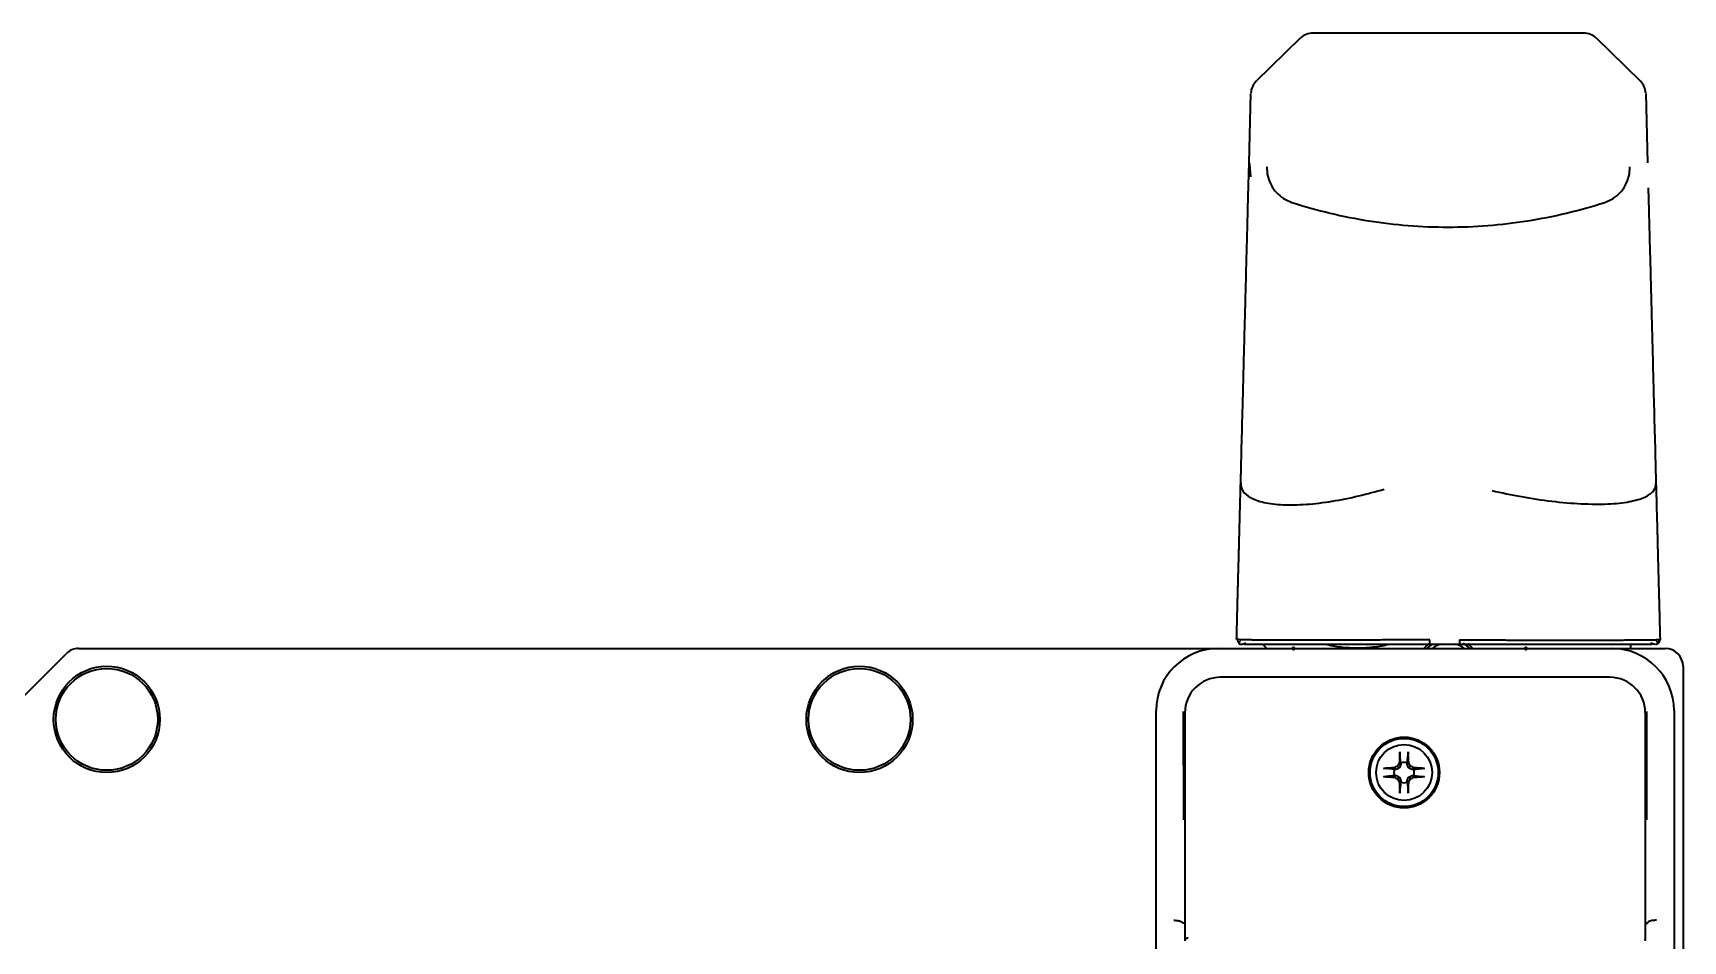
# Model space of a CAD drawing. Extents: x 53 to 4124, y 6244 to 10190.
# Drawn here: x 2777 to 2963.3, y 10087.4 to 10189.9 of the extents above; entities that cross this region are included whole.
import ezdxf

# ---------------------------------------------------------------- set-up
doc = ezdxf.new("R2010")
doc.units = 0
doc.header["$LTSCALE"] = 5
doc.layers.add('1', color=7, linetype='CONTINUOUS', true_color=0xffffff)

msp = doc.modelspace()

# ---------------------------------------------------------------- linework, layer by layer
at = {"layer": '1', "color": 7, "linetype": 'Continuous', "lineweight": 35}
for p, q in [((2915.09, 10184.46), (2920.08, 10189.33)), ((2952.08, 10189.89), (2921.47, 10189.89)), ((2953.47, 10189.33), (2958.46, 10184.46)), ((2914.28, 10175.22), (2914.48, 10183.08)), ((2959.07, 10183.08), (2959.27, 10175.22)), ((2914.35, 10178.1), (2914.35, 10178.16)), ((2959.2, 10178.16), (2959.2, 10178.1)), ((2914.18, 10171.44), (2914.28, 10175.22)), ((2914.31, 10175.15), (2914.28, 10175.22)), ((2913.33, 10139.1), (2913.38, 10141.1)), ((2766.93, 10106.05), (2780.69, 10119.81)), ((2782.1, 10120.39), (2910.77, 10120.39)), ((2910.77, 10120.39), (2955.28, 10120.39)), ((2915.78, 10120.89), (2916.28, 10120.39)), ((2934.7, 10120.89), (2938.04, 10120.89)), ((2955.28, 10120.39), (2961.28, 10120.39)), ((2957.28, 10120.39), (2957.34, 10120.46)), ((2960.17, 10120.89), (2960.18, 10120.89)), ((2963.28, 10118.39), (2963.28, 10052.39)), ((2955.03, 10117.14), (2911.02, 10117.14)), ((2903.78, 10090.85), (2903.78, 10113.39)), ((2906.9, 10101.04), (2906.88, 10113.29)), ((2907.03, 10113.14), (2907.03, 10087.84)), ((2959.03, 10087.84), (2959.03, 10113.14)), ((2959.17, 10113.29), (2959.15, 10101.04)), ((2962.28, 10113.39), (2962.28, 10090.85)), ((2931.43, 10107.48), (2931.31, 10108.41)), ((2932.13, 10107.48), (2932.24, 10108.41)), ((2930.69, 10106.74), (2929.76, 10106.86)), ((2930.86, 10106.74), (2930.67, 10106.93)), ((2931.26, 10106.91), (2931.05, 10107.11)), ((2931.43, 10107.31), (2931.24, 10107.5)), ((2932.12, 10107.31), (2932.31, 10107.5)), ((2932.29, 10106.91), (2932.5, 10107.11)), ((2932.69, 10106.74), (2932.88, 10106.93)), ((2932.87, 10106.74), (2933.79, 10106.86)), ((2930.69, 10106.04), (2929.76, 10105.93)), ((2930.86, 10106.05), (2930.67, 10105.86)), ((2931.26, 10105.87), (2931.05, 10105.67)), ((2931.43, 10105.48), (2931.24, 10105.29)), ((2931.43, 10105.3), (2931.31, 10104.38)), ((2932.12, 10105.48), (2932.31, 10105.29)), ((2932.13, 10105.3), (2932.24, 10104.38)), ((2932.29, 10105.87), (2932.5, 10105.67)), ((2932.69, 10106.05), (2932.88, 10105.86)), ((2932.87, 10106.04), (2933.79, 10105.93)), ((2903.78, 10073.74), (2903.78, 10087.64)), ((2906.9, 10089.39), (2906.78, 10089.39)), ((2906.9, 10089.39), (2906.9, 10089.39)), ((2959.15, 10089.39), (2959.27, 10089.39)), ((2959.15, 10089.39), (2959.15, 10089.39)), ((2962.28, 10087.64), (2962.28, 10073.74)), ((2907.13, 10087.57), (2907.03, 10087.57))]:
    msp.add_line(p, q, dxfattribs=at)
for centre, radius in [((2785.28, 10112.39), 6), ((2785.28, 10112.39), 5.75), ((2870.28, 10112.39), 6), ((2870.28, 10112.39), 5.75), ((2931.78, 10106.39), 4), ((2931.78, 10106.39), 3.85), ((2931.78, 10106.39), 3.16)]:
    msp.add_circle(centre, radius, dxfattribs=at)
for centre, radius, start, end in [((2921.47, 10187.89), 2, 90, 134.25), ((2952.08, 10187.89), 2, 45.75, 90), ((2916.48, 10183.03), 2, 134.25, 178.5), ((2957.07, 10183.03), 2, 1.5, 45.75), ((2782.1, 10118.39), 2, 90, 135), ((2936.78, 10117.89), 3.5, 120.9994, 134.415), ((2936.78, 10117.89), 3.1, 104.5978, 126.2541), ((2936.78, 10117.89), 3.1, 53.7478, 75.4041), ((2936.78, 10117.89), 3.5, 45.5794, 60.9975), ((2961.28, 10118.39), 2, 0, 90), ((2931.78, 10106.39), 1.15, 162.2011, 197.7989), ((2931.78, 10106.39), 1.15, 72.2011, 107.7989), ((2931.78, 10106.39), 1.15, 342.2011, 17.7989), ((2931.78, 10106.39), 1.15, 252.2011, 287.7989)]:
    msp.add_arc(centre, radius, start, end, dxfattribs=at)
for centre, major_axis, ratio, start_param, end_param in [((2910.78, 10113.39), (4.95, -4.95), 0.999695, 2.356347, 3.926839), ((2955.27, 10113.39), (-4.95, -4.95), 0.999695, 2.356347, 3.926839), ((2911.03, 10113.14), (-2.83, 2.83), 0.999695, 5.497939, 7.068431), ((2955.02, 10113.14), (2.83, 2.83), 0.999695, 5.497939, 7.068431), ((2931.48, 10106.4), (0.07, 3.73), 0.072244, 0.900133, 1.272854), ((2932.07, 10106.4), (0.07, -3.73), 0.072244, 1.868738, 2.24146), ((2931.77, 10106.69), (3.73, 0.07), 0.072244, 1.868738, 2.24146), ((2931.52, 10106.95), (3.34, 1.56), 0.094201, 1.665412, 1.782277), ((2931.22, 10106.65), (1.56, 3.34), 0.094201, 1.359315, 1.476181), ((2932.33, 10106.65), (1.56, -3.34), 0.094201, 1.665412, 1.782277), ((2932.03, 10106.95), (3.34, -1.56), 0.094201, 1.359315, 1.476181), ((2931.78, 10106.69), (3.73, -0.07), 0.072244, 0.900133, 1.272854), ((2931.77, 10106.1), (-3.73, 0.07), 0.072244, 0.900133, 1.272854), ((2931.52, 10105.84), (-3.34, 1.56), 0.094201, 1.359315, 1.476181), ((2931.22, 10106.13), (-1.56, 3.34), 0.094201, 1.665412, 1.782277), ((2931.48, 10106.39), (-0.07, 3.73), 0.072244, 1.868738, 2.24146), ((2932.07, 10106.39), (-0.07, -3.73), 0.072244, 0.900133, 1.272854), ((2932.33, 10106.13), (-1.56, -3.34), 0.094201, 1.359315, 1.476181), ((2932.03, 10105.84), (-3.34, -1.56), 0.094201, 1.665412, 1.782277), ((2931.78, 10106.1), (-3.73, -0.07), 0.072244, 1.868738, 2.24146), ((2907.4, 10089.4), (-0.5, -0.002), 0.003694, 5.497774, 6.274445), ((2907.25, 10092.3), (0, -13.75), 0.017453, 5.043175, 5.063661), ((2958.65, 10089.4), (0.5, -0.002), 0.003694, 0.00874, 0.785412), ((2958.8, 10092.3), (0, -13.75), 0.017454, 1.222352, 1.239985), ((2907.32, 10092.31), (-0.2, -13.75), 0.017456, 5.064299, 5.080309), ((2958.73, 10092.3), (0.2, -13.73), 0.017439, 1.203287, 1.216476)]:
    msp.add_ellipse(centre, major_axis=major_axis, ratio=ratio, start_param=start_param, end_param=end_param, dxfattribs=at)
for points, degree, knots in [([(2914.42, 10173.74), (2914.42, 10173.75), (2914.41, 10173.79), (2914.39, 10173.86), (2914.38, 10173.94), (2914.36, 10174.02), (2914.35, 10174.1), (2914.34, 10174.18), (2914.33, 10174.26), (2914.32, 10174.34), (2914.31, 10174.42), (2914.3, 10174.5), (2914.29, 10174.59), (2914.29, 10174.67), (2914.28, 10174.74), (2914.28, 10174.82), (2914.28, 10174.9), (2914.27, 10174.98), (2914.27, 10175.06), (2914.27, 10175.14), (2914.28, 10175.19), (2914.28, 10175.22)], 3, [0, 0, 0, 0, 0.026017, 0.081672, 0.137166, 0.192495, 0.247657, 0.302648, 0.357464, 0.412101, 0.466555, 0.520822, 0.574898, 0.628776, 0.682454, 0.735925, 0.789184, 0.842227, 0.895047, 0.94764, 1, 1, 1, 1]), ([(2959.35, 10172.41), (2959.35, 10172.4), (2959.35, 10172.36), (2959.35, 10172.15), (2959.36, 10171.81), (2959.38, 10171.16), (2959.41, 10169.87), (2959.45, 10168.43), (2959.5, 10166.5), (2959.57, 10164.09), (2959.64, 10161.39), (2959.73, 10157.64), (2959.83, 10153.94), (2959.92, 10150.44), (2960.01, 10147.05), (2960.1, 10143.84), (2960.17, 10140.99), (2960.2, 10139.68), (2960.22, 10139.03)], 3, [0, 0, 0, 0, 0.1, 0.15, 0.2, 0.3, 0.35, 0.4, 0.45, 0.5, 0.55, 0.6, 0.7, 0.75, 0.8, 0.9, 0.95, 1, 1, 1, 1]), ([(2913.38, 10141.1), (2913.4, 10141.77), (2913.45, 10143.83), (2913.54, 10146.92), (2913.62, 10150.16), (2913.68, 10152.63), (2913.75, 10155.16), (2913.82, 10157.75), (2913.89, 10160.34), (2913.95, 10162.83), (2914, 10164.69), (2914.04, 10166.03), (2914.07, 10167.23), (2914.1, 10168.43), (2914.13, 10169.78), (2914.15, 10170.52), (2914.16, 10170.96), (2914.17, 10171.18), (2914.18, 10171.35), (2914.18, 10171.42), (2914.18, 10171.44)], 3, [0, 0, 0, 0, 0.052632, 0.157895, 0.210526, 0.263158, 0.315789, 0.368421, 0.421053, 0.473684, 0.526316, 0.552632, 0.578947, 0.631579, 0.684211, 0.789474, 0.842105, 0.894737, 0.947368, 1, 1, 1, 1]), ([(2919.11, 10170.77), (2921.97, 10169.84), (2926.33, 10168.8), (2932.24, 10168.1), (2936.74, 10167.92), (2941.25, 10168.1), (2947.2, 10168.8), (2951.57, 10169.84), (2954.43, 10170.77)], 3, [0, 0, 0, 0, 0.25, 0.375, 0.5, 0.625, 0.75, 1, 1, 1, 1]), ([(2912.87, 10121.41), (2912.89, 10122.09), (2912.9, 10122.51), (2912.91, 10123.04), (2912.93, 10123.62), (2912.95, 10124.67), (2912.98, 10125.83), (2913.03, 10127.65), (2913.1, 10130.26), (2913.18, 10133.21), (2913.22, 10134.84), (2913.24, 10135.54), (2913.24, 10135.73), (2913.26, 10136.26), (2913.27, 10136.83), (2913.3, 10137.86), (2913.33, 10139.1)], 2, [0, 0, 0, 0.0625, 0.0625, 0.125, 0.125, 0.25, 0.25, 0.5, 0.5, 0.75, 0.78125, 0.8125, 0.8125, 0.875, 0.875, 1, 1, 1]), ([(2913.33, 10139.1), (2913.32, 10138.78), (2913.48, 10138.17), (2914.33, 10137.4), (2915.86, 10136.84), (2918.03, 10136.58), (2920.7, 10136.63), (2923.66, 10136.99), (2926.68, 10137.6), (2928.6, 10138.12), (2929.52, 10138.39)], 3, [0, 0, 0, 0, 0.124982, 0.249985, 0.374989, 0.499992, 0.624995, 0.749998, 0.875001, 1, 1, 1, 1]), ([(2941.72, 10138.22), (2942.78, 10137.98), (2945.01, 10137.52), (2948.47, 10136.99), (2951.85, 10136.7), (2954.88, 10136.67), (2957.34, 10136.94), (2959.08, 10137.46), (2960.05, 10138.17), (2960.23, 10138.74), (2960.22, 10139.03)], 3, [0, 0, 0, 0, 0.124993, 0.249997, 0.375, 0.500003, 0.625007, 0.75001, 0.875013, 1, 1, 1, 1]), ([(2960.22, 10139.03), (2960.25, 10138.12), (2960.28, 10136.81), (2960.29, 10136.27), (2960.32, 10135.2), (2960.34, 10134.64), (2960.39, 10132.68), (2960.45, 10130.24), (2960.51, 10127.84), (2960.57, 10125.82), (2960.6, 10124.69), (2960.63, 10123.61), (2960.64, 10123.01), (2960.65, 10122.51), (2960.66, 10122.24), (2960.68, 10121.68), (2960.68, 10121.41)], 2, [0, 0, 0, 0.125, 0.125, 0.1875, 0.25, 0.25, 0.5, 0.5, 0.75, 0.75, 0.875, 0.875, 0.9375, 0.9375, 0.96875, 1, 1, 1]), ([(2912.96, 10121.4), (2912.96, 10121.37), (2912.97, 10121.31), (2913, 10121.21), (2913.04, 10121.12), (2913.09, 10121.06), (2913.12, 10121.03)], 3, [0, 0, 0, 0, 0.232591, 0.479347, 0.737148, 1, 1, 1, 1]), ([(2934.69, 10121.38), (2933.97, 10121.38), (2933.25, 10121.38), (2931.81, 10121.37), (2931.09, 10121.36), (2930.03, 10121.36), (2929.68, 10121.36), (2928.98, 10121.35), (2928.63, 10121.35), (2927.61, 10121.35), (2926.94, 10121.34), (2925.62, 10121.34), (2924.97, 10121.34), (2923.7, 10121.33), (2923.09, 10121.33), (2921.3, 10121.33), (2920.21, 10121.33), (2918.7, 10121.33), (2918.22, 10121.33), (2917.32, 10121.34), (2916.89, 10121.34), (2916.11, 10121.34), (2915.75, 10121.34), (2915.25, 10121.35), (2915.09, 10121.35), (2914.79, 10121.35), (2914.64, 10121.35), (2914.37, 10121.36), (2914.24, 10121.36), (2914.01, 10121.36), (2913.9, 10121.37), (2913.59, 10121.37), (2913.42, 10121.38), (2913.15, 10121.39), (2913.05, 10121.4), (2912.98, 10121.4), (2912.97, 10121.4), (2912.96, 10121.4)], 3, [0, 0, 0, 0, 0.066297, 0.066297, 0.132593, 0.132593, 0.165741, 0.165741, 0.19889, 0.19889, 0.265186, 0.265186, 0.331483, 0.331483, 0.397779, 0.397779, 0.530372, 0.530372, 0.596669, 0.596669, 0.662965, 0.662965, 0.729262, 0.729262, 0.76241, 0.76241, 0.795558, 0.795558, 0.828706, 0.828706, 0.861855, 0.861855, 0.928151, 0.928151, 0.994448, 0.994448, 1, 1, 1, 1]), ([(2934.7, 10120.89), (2934.7, 10120.89), (2934.7, 10120.9), (2934.7, 10120.95), (2934.69, 10120.99), (2934.69, 10121.08), (2934.69, 10121.14), (2934.69, 10121.26), (2934.69, 10121.33), (2934.69, 10121.38)], 3, [0, 0, 0, 0, 0.25, 0.25, 0.5, 0.5, 0.75, 0.75, 1, 1, 1, 1]), ([(2938.04, 10121.38), (2938.07, 10121.38), (2938.11, 10121.38), (2938.19, 10121.38), (2938.27, 10121.38), (2938.36, 10121.38), (2938.45, 10121.38), (2938.54, 10121.38), (2938.65, 10121.38), (2938.75, 10121.38), (2938.87, 10121.38), (2938.99, 10121.38), (2939.11, 10121.38), (2939.24, 10121.38), (2939.38, 10121.38), (2939.52, 10121.38), (2939.67, 10121.38), (2939.82, 10121.37), (2939.98, 10121.37), (2940.14, 10121.37), (2940.32, 10121.37), (2940.49, 10121.37), (2940.67, 10121.37), (2940.86, 10121.37), (2941.06, 10121.37), (2941.26, 10121.37), (2941.46, 10121.36), (2941.68, 10121.36), (2941.89, 10121.36), (2942.12, 10121.36), (2942.35, 10121.36), (2942.58, 10121.36), (2942.83, 10121.36), (2943.07, 10121.36), (2943.33, 10121.35), (2943.59, 10121.35), (2943.85, 10121.35), (2944.12, 10121.35), (2944.4, 10121.35), (2944.68, 10121.35), (2944.97, 10121.35), (2945.26, 10121.35), (2945.56, 10121.35), (2945.86, 10121.35), (2946.17, 10121.35), (2946.48, 10121.35), (2946.8, 10121.35), (2947.12, 10121.34), (2947.44, 10121.34), (2947.77, 10121.34), (2948.11, 10121.34), (2948.45, 10121.34), (2948.79, 10121.34), (2949.13, 10121.34), (2949.48, 10121.34), (2949.83, 10121.34), (2950.18, 10121.34), (2950.53, 10121.35), (2950.89, 10121.35), (2951.25, 10121.35), (2951.6, 10121.35), (2951.96, 10121.35), (2952.32, 10121.35), (2952.67, 10121.35), (2953.03, 10121.35), (2953.38, 10121.35), (2953.73, 10121.35), (2954.15, 10121.35), (2954.63, 10121.35), (2955.15, 10121.35), (2955.64, 10121.35), (2956.1, 10121.35), (2956.52, 10121.35), (2956.92, 10121.36), (2957.28, 10121.36), (2957.62, 10121.36), (2957.94, 10121.36), (2958.14, 10121.36), (2958.26, 10121.36), (2958.29, 10121.36), (2958.32, 10121.36), (2958.36, 10121.36), (2958.39, 10121.36), (2958.43, 10121.36), (2958.46, 10121.36), (2958.49, 10121.36), (2958.53, 10121.36), (2958.56, 10121.37), (2958.6, 10121.37), (2958.63, 10121.37), (2958.67, 10121.37), (2958.7, 10121.37), (2958.74, 10121.37), (2958.77, 10121.37), (2958.81, 10121.37), (2958.84, 10121.37), (2958.87, 10121.37), (2958.91, 10121.37), (2958.94, 10121.37), (2958.98, 10121.37), (2959.01, 10121.37), (2959.05, 10121.37), (2959.08, 10121.37), (2959.12, 10121.37), (2959.15, 10121.37), (2959.19, 10121.37), (2959.22, 10121.37), (2959.26, 10121.37), (2959.29, 10121.37), (2959.33, 10121.38), (2959.36, 10121.38), (2959.39, 10121.38), (2959.43, 10121.38), (2959.46, 10121.38), (2959.49, 10121.38), (2959.53, 10121.38), (2959.56, 10121.38), (2959.59, 10121.38), (2959.63, 10121.38), (2959.66, 10121.38), (2959.69, 10121.38), (2959.72, 10121.38), (2959.75, 10121.38), (2959.78, 10121.38), (2959.82, 10121.38), (2959.85, 10121.38), (2959.88, 10121.39), (2959.91, 10121.39), (2959.94, 10121.39), (2959.96, 10121.39), (2959.99, 10121.39), (2960.02, 10121.39), (2960.05, 10121.39), (2960.08, 10121.39), (2960.1, 10121.39), (2960.13, 10121.39), (2960.16, 10121.39), (2960.18, 10121.39), (2960.21, 10121.39), (2960.23, 10121.39), (2960.26, 10121.39), (2960.28, 10121.39), (2960.3, 10121.4), (2960.33, 10121.4), (2960.35, 10121.4), (2960.37, 10121.4), (2960.39, 10121.4), (2960.41, 10121.4), (2960.43, 10121.4), (2960.45, 10121.4), (2960.47, 10121.4), (2960.48, 10121.4), (2960.5, 10121.4), (2960.52, 10121.4), (2960.53, 10121.4), (2960.55, 10121.4), (2960.56, 10121.4), (2960.58, 10121.4), (2960.58, 10121.4), (2960.59, 10121.4), (2960.59, 10121.4)], 3, [0, 0, 0, 0, 0.002067, 0.004294, 0.006682, 0.009233, 0.011947, 0.014824, 0.017866, 0.021073, 0.024447, 0.027988, 0.031697, 0.035575, 0.039624, 0.043844, 0.048237, 0.052804, 0.057546, 0.062464, 0.06756, 0.072835, 0.07829, 0.083926, 0.089745, 0.095749, 0.101939, 0.108316, 0.114883, 0.12164, 0.128589, 0.135732, 0.143071, 0.150605, 0.158337, 0.166268, 0.1744, 0.182732, 0.191268, 0.200007, 0.208952, 0.218103, 0.227462, 0.23703, 0.246808, 0.256798, 0.267, 0.277416, 0.288045, 0.298887, 0.309944, 0.321215, 0.3327, 0.344399, 0.356312, 0.36844, 0.38078, 0.393335, 0.406102, 0.419081, 0.43227, 0.445668, 0.459273, 0.473082, 0.487093, 0.501305, 0.515714, 0.530317, 0.554133, 0.577395, 0.600091, 0.622208, 0.643736, 0.664667, 0.684993, 0.704712, 0.723822, 0.742321, 0.7445, 0.746706, 0.748939, 0.751199, 0.753485, 0.755798, 0.758138, 0.760504, 0.762896, 0.765315, 0.767761, 0.770233, 0.772731, 0.775255, 0.777805, 0.780381, 0.782983, 0.785611, 0.788265, 0.790944, 0.793649, 0.796379, 0.799135, 0.801916, 0.804723, 0.807554, 0.810411, 0.813292, 0.816198, 0.81913, 0.822085, 0.825066, 0.828071, 0.8311, 0.834154, 0.837232, 0.840334, 0.84346, 0.84661, 0.849783, 0.852981, 0.856202, 0.859446, 0.862714, 0.866005, 0.869319, 0.872656, 0.876015, 0.879398, 0.882803, 0.88623, 0.88968, 0.893151, 0.896645, 0.900161, 0.903698, 0.907256, 0.910836, 0.914438, 0.91806, 0.921702, 0.925366, 0.92905, 0.932754, 0.936478, 0.940222, 0.943986, 0.947769, 0.951572, 0.955394, 0.959235, 0.963094, 0.966973, 0.97087, 0.974786, 0.97872, 0.982672, 0.986642, 0.990629, 0.994634, 0.998657, 1, 1, 1, 1]), ([(2938.04, 10121.38), (2938.04, 10121.33), (2938.04, 10121.26), (2938.04, 10121.14), (2938.04, 10121.08), (2938.04, 10120.99), (2938.04, 10120.95), (2938.04, 10120.9), (2938.04, 10120.89), (2938.04, 10120.89)], 3, [0, 0, 0, 0, 0.25, 0.25, 0.5, 0.5, 0.75, 0.75, 1, 1, 1, 1]), ([(2960.39, 10120.96), (2960.42, 10120.97), (2960.48, 10121), (2960.56, 10121.06), (2960.62, 10121.15), (2960.66, 10121.24), (2960.68, 10121.31), (2960.68, 10121.37), (2960.68, 10121.41)], 3, [0, 0, 0, 0, 0.398005, 0.679053, 0.83861, 0.88955, 0.930263, 1, 1, 1, 1]), ([(2960.44, 10121.03), (2960.46, 10121.06), (2960.51, 10121.11), (2960.56, 10121.21), (2960.58, 10121.31), (2960.59, 10121.37), (2960.59, 10121.4)], 3, [0, 0, 0, 0, 0.262853, 0.520648, 0.767403, 1, 1, 1, 1]), ([(2913.18, 10120.93), (2913.18, 10120.93), (2913.18, 10120.93), (2913.24, 10120.9), (2913.31, 10120.89), (2913.37, 10120.89)], 3, [0, 0, 0, 0, 0.007998, 0.007998, 1, 1, 1, 1]), ([(2913.37, 10120.89), (2913.37, 10120.89), (2913.37, 10120.89), (2913.37, 10120.89), (2913.37, 10120.89), (2913.37, 10120.89), (2913.37, 10120.89), (2913.37, 10120.89), (2913.38, 10120.89), (2913.38, 10120.89), (2913.38, 10120.89), (2913.38, 10120.89), (2913.39, 10120.89), (2913.39, 10120.89), (2913.39, 10120.89), (2913.4, 10120.89), (2913.4, 10120.89), (2913.4, 10120.89), (2913.41, 10120.89), (2913.41, 10120.89), (2913.42, 10120.89), (2913.42, 10120.89), (2913.43, 10120.89), (2913.44, 10120.89), (2913.44, 10120.89), (2913.45, 10120.89), (2913.45, 10120.89), (2913.46, 10120.89), (2913.47, 10120.89), (2913.47, 10120.89), (2913.48, 10120.89), (2913.49, 10120.89), (2913.5, 10120.89), (2913.5, 10120.89), (2913.51, 10120.89), (2913.52, 10120.89), (2913.53, 10120.89), (2913.54, 10120.89), (2913.55, 10120.89), (2913.56, 10120.89), (2913.56, 10120.89), (2913.57, 10120.89), (2913.57, 10120.89)], 3, [0, 0, 0, 0, 0.026887, 0.053695, 0.080425, 0.107077, 0.13365, 0.160147, 0.186566, 0.212907, 0.239172, 0.265361, 0.291473, 0.317509, 0.343469, 0.369354, 0.395163, 0.420896, 0.446555, 0.472139, 0.497648, 0.523083, 0.548444, 0.57373, 0.598943, 0.624082, 0.649148, 0.67414, 0.699059, 0.723905, 0.748678, 0.773379, 0.798007, 0.822563, 0.847047, 0.871459, 0.8958, 0.920069, 0.944266, 0.968393, 0.992449, 1, 1, 1, 1]), ([(2913.74, 10120.89), (2913.75, 10120.89), (2913.76, 10120.89), (2913.77, 10120.89), (2913.8, 10120.89), (2913.85, 10120.89), (2913.95, 10120.89), (2914.1, 10120.89), (2914.27, 10120.89), (2914.45, 10120.89), (2914.63, 10120.89), (2914.81, 10120.89), (2915.15, 10120.89), (2915.8, 10120.89), (2916.69, 10120.89), (2917.6, 10120.89), (2918.27, 10120.89), (2918.91, 10120.89), (2919.5, 10120.89), (2920.05, 10120.89), (2920.56, 10120.89), (2921.08, 10120.89), (2921.62, 10120.89), (2922.17, 10120.89), (2922.69, 10120.89), (2923.19, 10120.89), (2923.66, 10120.89), (2924.16, 10120.89), (2924.68, 10120.89), (2925.23, 10120.89), (2925.8, 10120.89), (2926.36, 10120.89), (2926.91, 10120.89), (2927.46, 10120.89), (2928.04, 10120.89), (2928.61, 10120.89), (2929.18, 10120.89), (2929.77, 10120.89), (2930.36, 10120.89), (2930.94, 10120.89), (2931.46, 10120.89), (2931.99, 10120.89), (2932.4, 10120.89), (2932.68, 10120.89), (2932.84, 10120.89), (2933, 10120.89), (2933.16, 10120.89), (2933.32, 10120.89), (2933.47, 10120.89), (2933.63, 10120.89), (2933.78, 10120.89), (2933.94, 10120.89), (2934.09, 10120.89), (2934.24, 10120.89), (2934.4, 10120.89), (2934.55, 10120.89), (2934.65, 10120.89), (2934.7, 10120.89)], 3, [0, 0, 0, 0, 0.002236, 0.004532, 0.00682, 0.017165, 0.032459, 0.052713, 0.07795, 0.096157, 0.114061, 0.131657, 0.148912, 0.206468, 0.290166, 0.329927, 0.366614, 0.400129, 0.430376, 0.453894, 0.477323, 0.500693, 0.524029, 0.54736, 0.570712, 0.588952, 0.607852, 0.627396, 0.647567, 0.668345, 0.689714, 0.711658, 0.730446, 0.750233, 0.77104, 0.7929, 0.810641, 0.831098, 0.854297, 0.872374, 0.890436, 0.908478, 0.926495, 0.931931, 0.937338, 0.942716, 0.948066, 0.953387, 0.95868, 0.963944, 0.96918, 0.974387, 0.979566, 0.984717, 0.98984, 0.994934, 1, 1, 1, 1]), ([(2922.81, 10120.89), (2923.42, 10120.75), (2924.03, 10120.64), (2925.25, 10120.5), (2925.87, 10120.46), (2926.79, 10120.46), (2927.1, 10120.47), (2927.56, 10120.49), (2927.79, 10120.51), (2928.02, 10120.53), (2928.18, 10120.55), (2928.26, 10120.56), (2928.95, 10120.64), (2929.56, 10120.75), (2930.17, 10120.89)], 3, [0, 0, 0, 0, 0.25, 0.25, 0.5, 0.5, 0.625, 0.625, 0.6875, 0.71875, 0.71875, 0.75, 0.75, 1, 1, 1, 1]), ([(2934.58, 10120.89), (2934.47, 10120.82), (2934.37, 10120.74), (2934.18, 10120.57), (2934.09, 10120.48), (2934, 10120.39)], 3, [0, 0, 0, 0, 0.5, 0.5, 1, 1, 1, 1]), ([(2938.04, 10120.89), (2938.07, 10120.89), (2938.12, 10120.89), (2938.21, 10120.89), (2938.3, 10120.89), (2938.4, 10120.89), (2938.5, 10120.89), (2938.62, 10120.89), (2938.74, 10120.89), (2938.86, 10120.89), (2939, 10120.89), (2939.14, 10120.89), (2939.28, 10120.89), (2939.44, 10120.89), (2939.6, 10120.89), (2939.76, 10120.89), (2939.94, 10120.89), (2940.12, 10120.89), (2940.45, 10120.89), (2940.91, 10120.89), (2941.49, 10120.89), (2942.01, 10120.89), (2942.49, 10120.89), (2942.96, 10120.89), (2943.43, 10120.89), (2943.92, 10120.89), (2944.44, 10120.89), (2944.97, 10120.89), (2945.51, 10120.89), (2946.07, 10120.89), (2946.74, 10120.89), (2947.48, 10120.89), (2948.28, 10120.89), (2949.03, 10120.89), (2949.73, 10120.89), (2950.35, 10120.89), (2950.88, 10120.89), (2951.34, 10120.89), (2951.78, 10120.89), (2952.2, 10120.89), (2952.6, 10120.89), (2952.98, 10120.89), (2953.33, 10120.89), (2953.83, 10120.89), (2954.45, 10120.89), (2955.15, 10120.89), (2955.79, 10120.89), (2956.35, 10120.89), (2956.83, 10120.89), (2957.23, 10120.89), (2957.57, 10120.89), (2957.85, 10120.89), (2958.07, 10120.89), (2958.25, 10120.89), (2958.44, 10120.89), (2958.66, 10120.89), (2958.91, 10120.89), (2959.15, 10120.89), (2959.34, 10120.89), (2959.49, 10120.89), (2959.62, 10120.89), (2959.71, 10120.89), (2959.76, 10120.89), (2959.78, 10120.89)], 3, [0, 0, 0, 0, 0.002533, 0.005294, 0.008283, 0.0115, 0.014944, 0.018615, 0.022512, 0.026635, 0.030984, 0.035558, 0.040356, 0.045378, 0.050625, 0.056095, 0.061787, 0.067703, 0.073842, 0.094409, 0.113284, 0.13049, 0.14604, 0.161194, 0.177091, 0.193737, 0.211124, 0.229243, 0.248079, 0.267613, 0.287821, 0.318112, 0.347193, 0.375119, 0.401933, 0.427667, 0.44692, 0.465659, 0.483865, 0.501523, 0.518622, 0.535162, 0.55114, 0.566557, 0.603567, 0.639038, 0.673039, 0.705548, 0.734285, 0.760124, 0.783059, 0.803094, 0.820244, 0.834519, 0.845927, 0.867413, 0.891176, 0.917237, 0.938906, 0.958202, 0.975103, 0.989593, 1, 1, 1, 1]), ([(2939.55, 10120.39), (2939.46, 10120.48), (2939.37, 10120.57), (2939.18, 10120.74), (2939.08, 10120.82), (2938.97, 10120.89)], 3, [0, 0, 0, 0, 0.5, 0.5, 1, 1, 1, 1]), ([(2957.34, 10120.89), (2957.34, 10120.75), (2957.34, 10120.64), (2957.34, 10120.5), (2957.34, 10120.46), (2957.34, 10120.46), (2957.34, 10120.46), (2957.34, 10120.46)], 3, [0, 0, 0, 0, 0.498862, 0.498862, 0.997724, 0.997724, 1, 1, 1, 1]), ([(2960.18, 10120.89), (2960.24, 10120.89), (2960.31, 10120.9), (2960.37, 10120.93), (2960.37, 10120.93), (2960.37, 10120.93)], 3, [0, 0, 0, 0, 0.991695, 0.991695, 1, 1, 1, 1]), ([(2931.31, 10108.41), (2931.31, 10108.41), (2931.31, 10108.42), (2931.3, 10108.44), (2931.3, 10108.44), (2931.3, 10108.45), (2931.3, 10108.46), (2931.3, 10108.48), (2931.3, 10108.49), (2931.3, 10108.5), (2931.3, 10108.52), (2931.3, 10108.53), (2931.3, 10108.55), (2931.3, 10108.56), (2931.3, 10108.58), (2931.3, 10108.59), (2931.3, 10108.61), (2931.3, 10108.62), (2931.3, 10108.63), (2931.3, 10108.65), (2931.3, 10108.67), (2931.31, 10108.69), (2931.31, 10108.71), (2931.31, 10108.72)], 3, [0, 0, 0, 0, 0.125, 0.125, 0.1875, 0.1875, 0.25, 0.3125, 0.3125, 0.375, 0.375, 0.5, 0.5, 0.5625, 0.5625, 0.625, 0.6875, 0.6875, 0.75, 0.75, 0.875, 0.875, 1, 1, 1, 1]), ([(2932.24, 10108.72), (2932.24, 10108.71), (2932.24, 10108.69), (2932.25, 10108.67), (2932.25, 10108.65), (2932.25, 10108.62), (2932.25, 10108.61), (2932.25, 10108.58), (2932.25, 10108.58), (2932.25, 10108.56), (2932.25, 10108.55), (2932.25, 10108.53), (2932.25, 10108.52), (2932.25, 10108.51), (2932.25, 10108.49), (2932.25, 10108.48), (2932.25, 10108.46), (2932.25, 10108.45), (2932.25, 10108.44), (2932.25, 10108.43), (2932.24, 10108.42), (2932.24, 10108.41), (2932.24, 10108.41), (2932.24, 10108.41)], 3, [0, 0, 0, 0, 0.125, 0.125, 0.25, 0.25, 0.375, 0.375, 0.4375, 0.4375, 0.5, 0.5625, 0.5625, 0.625, 0.625, 0.75, 0.75, 0.8125, 0.8125, 0.875, 0.9375, 0.9375, 1, 1, 1, 1]), ([(2929.45, 10106.86), (2929.46, 10106.86), (2929.47, 10106.86), (2929.5, 10106.86), (2929.52, 10106.86), (2929.55, 10106.87), (2929.56, 10106.87), (2929.58, 10106.87), (2929.59, 10106.87), (2929.61, 10106.87), (2929.62, 10106.87), (2929.64, 10106.87), (2929.65, 10106.87), (2929.66, 10106.87), (2929.68, 10106.87), (2929.69, 10106.87), (2929.71, 10106.86), (2929.72, 10106.86), (2929.73, 10106.86), (2929.74, 10106.86), (2929.75, 10106.86), (2929.76, 10106.86), (2929.76, 10106.86), (2929.76, 10106.86)], 3, [0, 0, 0, 0, 0.125, 0.125, 0.25, 0.25, 0.375, 0.375, 0.4375, 0.4375, 0.5, 0.5625, 0.5625, 0.625, 0.625, 0.75, 0.75, 0.8125, 0.8125, 0.875, 0.9375, 0.9375, 1, 1, 1, 1]), ([(2931.26, 10106.91), (2931.19, 10106.88), (2931.12, 10106.85), (2930.99, 10106.8), (2930.92, 10106.77), (2930.86, 10106.74)], 3, [0, 0, 0, 0, 0.5, 0.5, 1, 1, 1, 1]), ([(2931.43, 10107.31), (2931.4, 10107.24), (2931.37, 10107.18), (2931.32, 10107.05), (2931.29, 10106.98), (2931.26, 10106.91)], 3, [0, 0, 0, 0, 0.5, 0.5, 1, 1, 1, 1]), ([(2932.29, 10106.91), (2932.26, 10106.98), (2932.23, 10107.05), (2932.18, 10107.18), (2932.15, 10107.24), (2932.12, 10107.31)], 3, [0, 0, 0, 0, 0.5, 0.5, 1, 1, 1, 1]), ([(2932.69, 10106.74), (2932.63, 10106.77), (2932.56, 10106.8), (2932.43, 10106.85), (2932.36, 10106.88), (2932.29, 10106.91)], 3, [0, 0, 0, 0, 0.5, 0.5, 1, 1, 1, 1]), ([(2933.79, 10106.86), (2933.79, 10106.86), (2933.8, 10106.86), (2933.82, 10106.86), (2933.82, 10106.86), (2933.83, 10106.86), (2933.85, 10106.87), (2933.86, 10106.87), (2933.87, 10106.87), (2933.88, 10106.87), (2933.9, 10106.87), (2933.91, 10106.87), (2933.94, 10106.87), (2933.94, 10106.87), (2933.96, 10106.87), (2933.97, 10106.87), (2933.99, 10106.87), (2934, 10106.87), (2934.01, 10106.86), (2934.03, 10106.86), (2934.05, 10106.86), (2934.08, 10106.86), (2934.09, 10106.86), (2934.1, 10106.86)], 3, [0, 0, 0, 0, 0.125, 0.125, 0.1875, 0.1875, 0.25, 0.3125, 0.3125, 0.375, 0.375, 0.5, 0.5, 0.5625, 0.5625, 0.625, 0.6875, 0.6875, 0.75, 0.75, 0.875, 0.875, 1, 1, 1, 1]), ([(2906.99, 10105.12), (2906.98, 10104.78), (2906.96, 10104.44), (2906.94, 10103.76), (2906.93, 10103.42), (2906.91, 10102.4), (2906.9, 10101.72), (2906.9, 10101.04)], 3, [0, 0, 0, 0, 0.25, 0.25, 0.5, 0.5, 1, 1, 1, 1]), ([(2929.76, 10105.93), (2929.76, 10105.92), (2929.75, 10105.92), (2929.73, 10105.92), (2929.73, 10105.92), (2929.72, 10105.92), (2929.71, 10105.92), (2929.69, 10105.92), (2929.68, 10105.92), (2929.67, 10105.92), (2929.65, 10105.92), (2929.64, 10105.92), (2929.61, 10105.92), (2929.61, 10105.92), (2929.59, 10105.92), (2929.58, 10105.92), (2929.56, 10105.92), (2929.55, 10105.92), (2929.54, 10105.92), (2929.52, 10105.92), (2929.5, 10105.92), (2929.47, 10105.92), (2929.46, 10105.93), (2929.45, 10105.93)], 3, [0, 0, 0, 0, 0.125, 0.125, 0.1875, 0.1875, 0.25, 0.3125, 0.3125, 0.375, 0.375, 0.5, 0.5, 0.5625, 0.5625, 0.625, 0.6875, 0.6875, 0.75, 0.75, 0.875, 0.875, 1, 1, 1, 1]), ([(2930.86, 10106.05), (2930.92, 10106.02), (2930.99, 10105.99), (2931.12, 10105.93), (2931.19, 10105.91), (2931.26, 10105.87)], 3, [0, 0, 0, 0, 0.5, 0.5, 1, 1, 1, 1]), ([(2931.26, 10105.87), (2931.29, 10105.81), (2931.32, 10105.74), (2931.37, 10105.61), (2931.4, 10105.54), (2931.43, 10105.48)], 3, [0, 0, 0, 0, 0.5, 0.5, 1, 1, 1, 1]), ([(2932.12, 10105.48), (2932.15, 10105.54), (2932.18, 10105.61), (2932.23, 10105.74), (2932.26, 10105.81), (2932.29, 10105.87)], 3, [0, 0, 0, 0, 0.5, 0.5, 1, 1, 1, 1]), ([(2932.29, 10105.87), (2932.36, 10105.91), (2932.43, 10105.93), (2932.56, 10105.99), (2932.63, 10106.02), (2932.69, 10106.05)], 3, [0, 0, 0, 0, 0.5, 0.5, 1, 1, 1, 1]), ([(2934.1, 10105.93), (2934.09, 10105.93), (2934.08, 10105.92), (2934.05, 10105.92), (2934.03, 10105.92), (2934, 10105.92), (2933.99, 10105.92), (2933.97, 10105.92), (2933.96, 10105.92), (2933.94, 10105.92), (2933.93, 10105.92), (2933.91, 10105.92), (2933.9, 10105.92), (2933.89, 10105.92), (2933.87, 10105.92), (2933.86, 10105.92), (2933.84, 10105.92), (2933.83, 10105.92), (2933.82, 10105.92), (2933.81, 10105.92), (2933.8, 10105.92), (2933.79, 10105.92), (2933.79, 10105.92), (2933.79, 10105.93)], 3, [0, 0, 0, 0, 0.125, 0.125, 0.25, 0.25, 0.375, 0.375, 0.4375, 0.4375, 0.5, 0.5625, 0.5625, 0.625, 0.625, 0.75, 0.75, 0.8125, 0.8125, 0.875, 0.9375, 0.9375, 1, 1, 1, 1]), ([(2931.31, 10104.07), (2931.31, 10104.08), (2931.31, 10104.09), (2931.3, 10104.12), (2931.3, 10104.13), (2931.3, 10104.16), (2931.3, 10104.18), (2931.3, 10104.2), (2931.3, 10104.21), (2931.3, 10104.22), (2931.3, 10104.24), (2931.3, 10104.25), (2931.3, 10104.27), (2931.3, 10104.28), (2931.3, 10104.3), (2931.3, 10104.31), (2931.3, 10104.33), (2931.3, 10104.33), (2931.3, 10104.35), (2931.3, 10104.36), (2931.31, 10104.37), (2931.31, 10104.37), (2931.31, 10104.38), (2931.31, 10104.38)], 3, [0, 0, 0, 0, 0.125, 0.125, 0.25, 0.25, 0.375, 0.375, 0.4375, 0.4375, 0.5, 0.5625, 0.5625, 0.625, 0.625, 0.75, 0.75, 0.8125, 0.8125, 0.875, 0.9375, 0.9375, 1, 1, 1, 1]), ([(2932.24, 10104.38), (2932.24, 10104.37), (2932.24, 10104.37), (2932.25, 10104.35), (2932.25, 10104.35), (2932.25, 10104.33), (2932.25, 10104.32), (2932.25, 10104.31), (2932.25, 10104.3), (2932.25, 10104.29), (2932.25, 10104.27), (2932.25, 10104.25), (2932.25, 10104.23), (2932.25, 10104.22), (2932.25, 10104.21), (2932.25, 10104.19), (2932.25, 10104.18), (2932.25, 10104.16), (2932.25, 10104.16), (2932.25, 10104.13), (2932.25, 10104.12), (2932.24, 10104.09), (2932.24, 10104.08), (2932.24, 10104.07)], 3, [0, 0, 0, 0, 0.125, 0.125, 0.1875, 0.1875, 0.25, 0.3125, 0.3125, 0.375, 0.375, 0.5, 0.5, 0.5625, 0.5625, 0.625, 0.6875, 0.6875, 0.75, 0.75, 0.875, 0.875, 1, 1, 1, 1]), ([(2903.78, 10087.64), (2903.78, 10087.65), (2903.78, 10087.68), (2903.78, 10087.73), (2903.78, 10087.8), (2903.78, 10087.88), (2903.78, 10087.98), (2903.78, 10088.09), (2903.78, 10088.21), (2903.78, 10088.37), (2903.78, 10088.55), (2903.78, 10088.76), (2903.78, 10088.95), (2903.78, 10089.13), (2903.78, 10089.32), (2903.78, 10089.52), (2903.78, 10089.74), (2903.78, 10089.92), (2903.78, 10090.06), (2903.78, 10090.14), (2903.78, 10090.21), (2903.78, 10090.28), (2903.78, 10090.35), (2903.78, 10090.42), (2903.78, 10090.48), (2903.78, 10090.54), (2903.78, 10090.59), (2903.78, 10090.64), (2903.78, 10090.69), (2903.78, 10090.73), (2903.78, 10090.78), (2903.78, 10090.81), (2903.78, 10090.84), (2903.78, 10090.85)], 3, [0, 0, 0, 0, 0.015307, 0.035184, 0.059624, 0.088618, 0.122161, 0.160243, 0.20286, 0.250007, 0.318362, 0.382801, 0.443342, 0.499998, 0.55265, 0.611855, 0.677626, 0.749989, 0.773387, 0.795826, 0.817305, 0.837824, 0.857382, 0.87598, 0.893616, 0.91029, 0.926001, 0.940748, 0.954531, 0.967349, 0.9792, 0.990084, 1, 1, 1, 1]), ([(2903.78, 10087.64), (2903.78, 10087.64), (2903.78, 10087.65), (2903.78, 10087.67), (2903.78, 10087.69), (2903.78, 10087.74), (2903.78, 10087.85), (2903.78, 10087.94), (2903.78, 10088.13), (2903.78, 10088.25), (2903.78, 10088.45), (2903.78, 10088.51), (2903.78, 10088.64), (2903.78, 10088.71), (2903.78, 10088.9), (2903.78, 10089.04), (2903.78, 10089.24), (2903.78, 10089.31), (2903.78, 10089.45), (2903.78, 10089.51), (2903.78, 10089.72), (2903.78, 10090), (2903.78, 10090.35), (2903.78, 10090.6), (2903.78, 10090.72), (2903.78, 10090.79), (2903.78, 10090.81), (2903.78, 10090.83), (2903.78, 10090.84), (2903.78, 10090.85)], 3, [0, 0, 0, 0, 0.007813, 0.007813, 0.015625, 0.03125, 0.0625, 0.125, 0.125, 0.25, 0.25, 0.3125, 0.3125, 0.375, 0.375, 0.5, 0.5, 0.5625, 0.5625, 0.625, 0.625, 0.75, 0.875, 0.9375, 0.96875, 0.984375, 0.992188, 0.992188, 1, 1, 1, 1]), ([(2905.78, 10089.71), (2905.8, 10089.71), (2905.82, 10089.71), (2905.84, 10089.71), (2905.84, 10089.71), (2905.85, 10089.71), (2905.86, 10089.71), (2905.87, 10089.71), (2905.91, 10089.71), (2905.94, 10089.7), (2905.99, 10089.7), (2906.01, 10089.7), (2906.04, 10089.7), (2906.05, 10089.7), (2906.1, 10089.69), (2906.16, 10089.69), (2906.23, 10089.67), (2906.28, 10089.67), (2906.31, 10089.66), (2906.32, 10089.66), (2906.39, 10089.64), (2906.44, 10089.63), (2906.51, 10089.61), (2906.53, 10089.6), (2906.56, 10089.59), (2906.57, 10089.59), (2906.59, 10089.58), (2906.6, 10089.57), (2906.64, 10089.55), (2906.68, 10089.53), (2906.71, 10089.51), (2906.73, 10089.5), (2906.74, 10089.48), (2906.75, 10089.47), (2906.77, 10089.44), (2906.78, 10089.41), (2906.78, 10089.39)], 3, [0, 0, 0, 0, 0.03125, 0.039063, 0.039063, 0.046875, 0.046875, 0.0625, 0.0625, 0.125, 0.125, 0.15625, 0.15625, 0.1875, 0.1875, 0.25, 0.3125, 0.34375, 0.34375, 0.375, 0.375, 0.5, 0.5, 0.5625, 0.5625, 0.59375, 0.59375, 0.625, 0.625, 0.75, 0.75, 0.8125, 0.8125, 0.875, 0.875, 1, 1, 1, 1]), ([(2960.27, 10089.71), (2960.25, 10089.71), (2960.23, 10089.71), (2960.21, 10089.71), (2960.21, 10089.71), (2960.2, 10089.71), (2960.19, 10089.71), (2960.18, 10089.71), (2960.14, 10089.71), (2960.11, 10089.7), (2960.06, 10089.7), (2960.04, 10089.7), (2960.01, 10089.7), (2960, 10089.7), (2959.95, 10089.69), (2959.89, 10089.69), (2959.82, 10089.67), (2959.77, 10089.67), (2959.74, 10089.66), (2959.73, 10089.66), (2959.66, 10089.64), (2959.61, 10089.63), (2959.54, 10089.61), (2959.52, 10089.6), (2959.49, 10089.59), (2959.48, 10089.59), (2959.46, 10089.58), (2959.45, 10089.57), (2959.41, 10089.55), (2959.37, 10089.53), (2959.34, 10089.51), (2959.33, 10089.5), (2959.31, 10089.48), (2959.3, 10089.47), (2959.28, 10089.44), (2959.27, 10089.41), (2959.27, 10089.39)], 3, [0, 0, 0, 0, 0.03125, 0.039063, 0.039063, 0.046875, 0.046875, 0.0625, 0.0625, 0.125, 0.125, 0.15625, 0.15625, 0.1875, 0.1875, 0.25, 0.3125, 0.34375, 0.34375, 0.375, 0.375, 0.5, 0.5, 0.5625, 0.5625, 0.59375, 0.59375, 0.625, 0.625, 0.75, 0.75, 0.8125, 0.8125, 0.875, 0.875, 1, 1, 1, 1]), ([(2962.27, 10090.85), (2962.27, 10090.84), (2962.27, 10090.83), (2962.27, 10090.81), (2962.27, 10090.79), (2962.27, 10090.72), (2962.27, 10090.6), (2962.27, 10090.49), (2962.27, 10090.28), (2962.27, 10090.14), (2962.27, 10089.93), (2962.27, 10089.86), (2962.27, 10089.72), (2962.27, 10089.65), (2962.27, 10089.44), (2962.27, 10089.31), (2962.27, 10089.1), (2962.27, 10089.04), (2962.27, 10088.9), (2962.27, 10088.84), (2962.27, 10088.64), (2962.27, 10088.38), (2962.27, 10088.06), (2962.27, 10087.85), (2962.27, 10087.74), (2962.27, 10087.69), (2962.27, 10087.67), (2962.27, 10087.65), (2962.27, 10087.64), (2962.27, 10087.64)], 3, [0, 0, 0, 0, 0.007812, 0.007812, 0.015625, 0.03125, 0.0625, 0.125, 0.125, 0.25, 0.25, 0.3125, 0.3125, 0.375, 0.375, 0.5, 0.5, 0.5625, 0.5625, 0.625, 0.625, 0.75, 0.875, 0.9375, 0.96875, 0.984375, 0.992188, 0.992188, 1, 1, 1, 1]), ([(2962.28, 10090.85), (2962.28, 10090.83), (2962.28, 10090.79), (2962.28, 10090.72), (2962.28, 10090.64), (2962.28, 10090.55), (2962.28, 10090.45), (2962.28, 10090.35), (2962.28, 10090.23), (2962.28, 10090.11), (2962.28, 10089.94), (2962.28, 10089.74), (2962.28, 10089.52), (2962.28, 10089.32), (2962.28, 10089.13), (2962.28, 10088.95), (2962.28, 10088.76), (2962.28, 10088.55), (2962.28, 10088.39), (2962.28, 10088.26), (2962.28, 10088.17), (2962.28, 10088.08), (2962.28, 10088.01), (2962.28, 10087.94), (2962.28, 10087.88), (2962.28, 10087.82), (2962.28, 10087.78), (2962.28, 10087.73), (2962.28, 10087.69), (2962.28, 10087.66), (2962.28, 10087.64), (2962.28, 10087.64)], 3, [0, 0, 0, 0, 0.017064, 0.036815, 0.059249, 0.084363, 0.112153, 0.142614, 0.175746, 0.211544, 0.250008, 0.322378, 0.388152, 0.447354, 0.499999, 0.556663, 0.617207, 0.681642, 0.74999, 0.781923, 0.811844, 0.839751, 0.865643, 0.889519, 0.911376, 0.931211, 0.949024, 0.964812, 0.978571, 0.990302, 1, 1, 1, 1]), ([(2907.13, 10087.57), (2907.13, 10087.58), (2907.14, 10087.59), (2907.14, 10087.61), (2907.14, 10087.61), (2907.15, 10087.62), (2907.15, 10087.63), (2907.16, 10087.64), (2907.17, 10087.65), (2907.19, 10087.66), (2907.2, 10087.67), (2907.22, 10087.69), (2907.23, 10087.69), (2907.25, 10087.7), (2907.26, 10087.7), (2907.28, 10087.71), (2907.28, 10087.71), (2907.3, 10087.72), (2907.32, 10087.72), (2907.34, 10087.72), (2907.35, 10087.72), (2907.37, 10087.72), (2907.38, 10087.72), (2907.38, 10087.72)], 3, [0, 0, 0, 0, 0.125, 0.125, 0.1875, 0.1875, 0.25, 0.25, 0.375, 0.375, 0.5, 0.5, 0.625, 0.625, 0.6875, 0.6875, 0.75, 0.75, 0.875, 0.875, 0.9375, 0.9375, 1, 1, 1, 1]), ([(2907.13, 10087.57), (2907.13, 10087.57), (2907.13, 10087.57), (2907.13, 10087.57), (2907.13, 10087.57), (2907.13, 10087.57), (2907.13, 10087.57)], 3, [0, 0, 0, 0, 0.483795, 0.483795, 0.483795, 1, 1, 1, 1])]:
    msp.add_open_spline(points, degree=degree, knots=knots, dxfattribs=at)
for points, degree in [([(2914.31, 10175.15), (2914.44, 10173.64)], 1), ([(2916.28, 10174.78), (2916.27, 10174.42), (2916.34, 10173.72), (2916.72, 10172.72), (2917.33, 10171.86), (2918.15, 10171.18), (2918.77, 10170.88), (2919.11, 10170.77)], 3), ([(2954.43, 10170.77), (2954.77, 10170.88), (2955.39, 10171.17), (2956.22, 10171.86), (2956.83, 10172.72), (2957.21, 10173.73), (2957.28, 10174.43), (2957.27, 10174.79)], 3), ([(2913.3, 10121.2), (2912.98, 10121.01), (2913.19, 10120.93)], 2), ([(2960.36, 10120.93), (2960.58, 10121.01), (2960.24, 10121.2)], 2), ([(2913.48, 10120.89), (2913.47, 10120.88), (2913.89, 10121.02)], 2), ([(2959.62, 10121.03), (2960.07, 10120.88), (2960.07, 10120.89)], 2), ([(2930.86, 10106.74), (2930.8, 10106.74), (2930.74, 10106.74), (2930.69, 10106.74)], 3), ([(2931.43, 10107.48), (2931.43, 10107.43), (2931.43, 10107.37), (2931.43, 10107.31)], 3), ([(2932.12, 10107.31), (2932.12, 10107.37), (2932.12, 10107.43), (2932.13, 10107.48)], 3), ([(2932.87, 10106.74), (2932.81, 10106.74), (2932.75, 10106.74), (2932.69, 10106.74)], 3), ([(2930.69, 10106.04), (2930.74, 10106.04), (2930.8, 10106.05), (2930.86, 10106.05)], 3), ([(2931.43, 10105.48), (2931.43, 10105.42), (2931.43, 10105.36), (2931.43, 10105.3)], 3), ([(2932.13, 10105.3), (2932.12, 10105.36), (2932.12, 10105.42), (2932.12, 10105.48)], 3), ([(2932.69, 10106.05), (2932.75, 10106.05), (2932.81, 10106.04), (2932.87, 10106.04)], 3), ([(2906.78, 10089.39), (2906.78, 10089.39)], 1), ([(2959.27, 10089.39), (2959.27, 10089.39), (2959.27, 10089.39)], 2), ([(2907.03, 10087.57), (2907.03, 10087.57)], 1), ([(2959.02, 10087.54), (2959.02, 10087.56), (2959.02, 10087.59), (2959.02, 10087.61)], 3)]:
    msp.add_open_spline(points, degree=degree, dxfattribs=at)
at = {"layer": '1', "color": 163, "linetype": 'Continuous', "lineweight": 70}
for p in [(2919.28, 10120.39), (2945.53, 10120.39), (2945.53, 10120.39)]:
    msp.add_point(p, dxfattribs=at)

doc.saveas('drawing.dxf')
